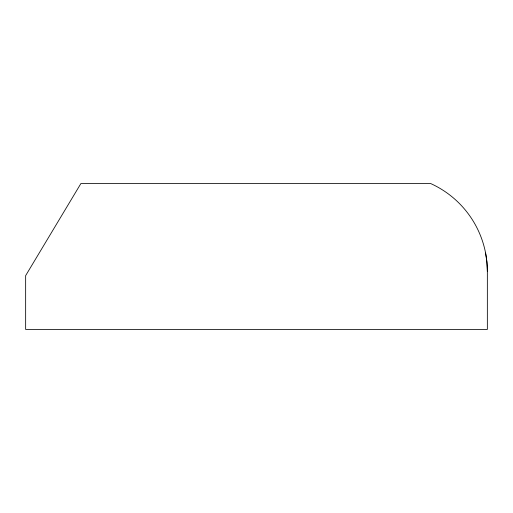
<?xml version="1.0" encoding="UTF-8"?>
<svg xmlns="http://www.w3.org/2000/svg" width="513" height="513" viewBox="0 0 513 513"><rect width="100%" height="100%" fill="white"/><g stroke="black" fill="none" stroke-linecap="round" stroke-linejoin="round"><path stroke-width="0.77" d="M485.599 253.076L486.914 262.181L487.35 271.371L487.35 329.436L25.65 329.436L25.65 275.622L80.881 183.564L430.702 183.564A96.373 96.373 0 0 1 487.35 271.371"/></g></svg>
